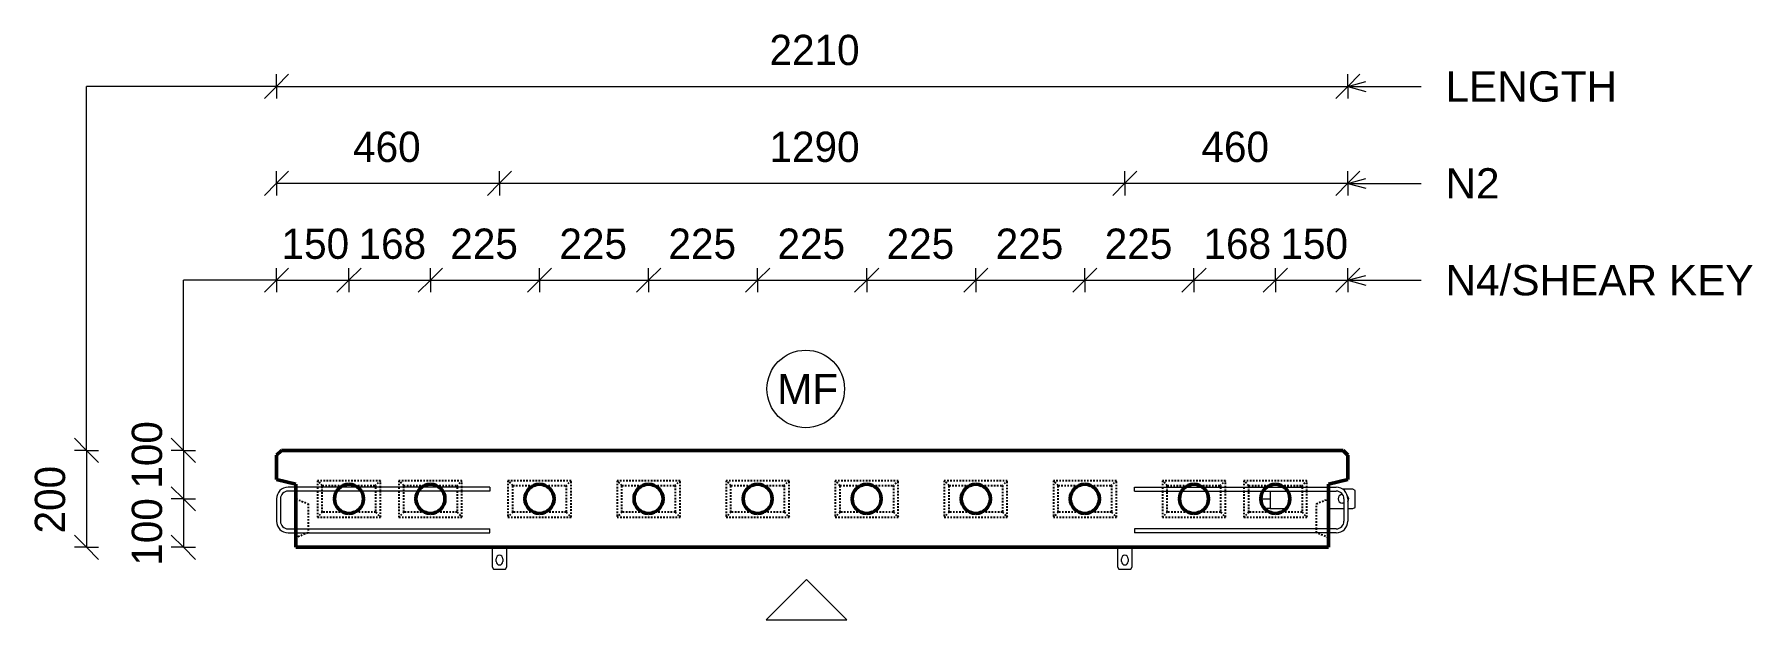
# Model space of a CAD drawing. Header units: millimetres. Extents: x -3238 to 16509, y 1067 to 21350.
# Drawn here: x -3238 to 306, y 20115 to 21324 of the extents above; entities that cross this region are included whole.
import ezdxf

# ---------------------------------------------------------------- set-up
doc = ezdxf.new("R2010")
doc.units = ezdxf.units.MM
doc.linetypes.add('Dash', pattern=[6.36, 3.18, -3.18])
for name, color, linetype, lineweight in [('A-ANNO-DIMS', 211, 'Continuous', 9), ('A-ANNO-DIMS-25', 211, 'Continuous', 9), ('A-DETL-MBND', 5, 'Continuous', 18), ('A-DETL-THIN', 151, 'Continuous', 18), ('A-GENM', 13, 'Continuous', 18), ('A-WALL', 113, 'Continuous', 25), ('A-WALL-HDLN', 110, 'Dash', 25), ('G-ANNO-TEXT', 231, 'Continuous', 9), ('S-RBAR', 171, 'Continuous', 18)]:
    doc.layers.add(name, color=color, linetype=linetype, lineweight=lineweight)
doc.styles.add('Arial', font='arial.ttf', dxfattribs={"height": 62.5})
doc.styles.add('Nirmala UI Semilight', font='NirmalaS.ttf', dxfattribs={"height": 62.5})
doc.dimstyles.new('Arrow_Filled_-_2_5_NI_UI', dxfattribs={"dimscale": 304.8, "dimtxt": 65.460247, "dimasz": 0.164042, "dimexe": 0.082021, "dimexo": 0.0625, "dimgap": 0.082021, "dimtad": 1, "dimdec": 0, "dimzin": 0, "dimdsep": 46, "dimtxsty": 'Nirmala UI Semilight', "dimblk1": 'OBLIQUE', "dimblk2": 'OBLIQUE', "dimsah": 1, "dimcen": 0.09, "dimazin": 0, "dimtfac": 1, "dimtdec": 4, "dimtix": 1, "dimtmove": 0, "dimatfit": 3, "dimfxl": 0.082021, "dimfxlon": 1, "dimtvp": 1, "dimtolj": 1, "dimtzin": 0, "dimarcsym": 2})
doc.dimstyles.new('Arrow_Filled_-_2_5_NI_UI_1', dxfattribs={"dimscale": 304.8, "dimtxt": 65.460247, "dimasz": 0.164042, "dimexe": 0.082021, "dimexo": 0.0625, "dimgap": 0.082021, "dimtad": 1, "dimdec": 0, "dimzin": 0, "dimdsep": 46, "dimtxsty": 'Nirmala UI Semilight', "dimblk1": 'OBLIQUE', "dimblk2": 'OBLIQUE', "dimsah": 1, "dimcen": 0.09, "dimazin": 0, "dimtfac": 1, "dimtdec": 4, "dimtix": 1, "dimtmove": 2, "dimatfit": 3, "dimfxl": 0.082021, "dimfxlon": 1, "dimtvp": 1, "dimtolj": 1, "dimtzin": 0, "dimarcsym": 2})

# ---------------------------------------------------------------- blocks, each defined once
blk = doc.blocks.new('RR spread anchor face based - RR-SA-2_5-150-1876458-Elevation Top')
at = {"layer": 'A-GENM'}
for p, q in [((-1003.5, 20264.6), (-1003.5, 20224.6)), ((-995.5, 20235.1), (-995.5, 20241.1)), ((-981.5, 20241.1), (-981.5, 20235.1)), ((-973.5, 20224.6), (-973.5, 20264.6)), ((-1003.5, 20224.6), (-1001, 20219.6)), ((-1001, 20219.6), (-976, 20219.6)), ((-976, 20219.6), (-973.5, 20224.6))]:
    blk.add_line(p, q, dxfattribs=at)
for centre, start, end in [((-988.5, 20241.1), 0, 180), ((-988.5, 20235.1), 180, 360)]:
    blk.add_arc(centre, 7, start, end, dxfattribs=at)
blk = doc.blocks.new('RR spread anchor face based - RR-SA-3_0-200-1726827-Elevation Top')
at = {"layer": 'A-GENM'}
for p, q in [((-518.5, 20384.6), (-539.4, 20384.6)), ((-513.5, 20382.1), (-518.5, 20384.6)), ((-513.5, 20347.1), (-513.5, 20382.1)), ((-707.9, 20364.6), (-688.5, 20364.6)), ((-688.5, 20380.6), (-688.5, 20364.6)), ((-688.5, 20380.6), (-688.5, 20364.6)), ((-688.5, 20364.6), (-688.5, 20344.6)), ((-688.5, 20364.5), (-688.5, 20344.6)), ((-539.8, 20373.6), (-539.5, 20373.6)), ((-536.5, 20355.6), (-539.8, 20355.6)), ((-518.5, 20344.6), (-513.5, 20347.1)), ((-688.5, 20344.6), (-699.9, 20344.6)), ((-688.5, 20344.6), (-656.2, 20344.6)), ((-568.5, 20344.6), (-536.5, 20344.6)), ((-528.5, 20344.6), (-518.5, 20344.6))]:
    blk.add_line(p, q, dxfattribs=at)
for centre, start, end in [((-539.8, 20364.6), 90, 270), ((-535.8, 20364.6), 325.337, 43.1233)]:
    blk.add_arc(centre, 9, start, end, dxfattribs=at)
blk = doc.blocks.new('DIMBLOCK1-Elevation Top')
at = {"layer": 'A-ANNO-DIMS-25'}
for p, q in [((-2738.5, 20816.1), (-2763.5, 20791.1)), ((-2738.5, 20816.1), (-2713.5, 20841.1)), ((-2738.5, 20816.1), (-2738.5, 20841.1)), ((-2738.5, 20816.1), (-2589, 20816.1)), ((-2738.5, 20816.1), (-2738.5, 20791.1)), ((-2589, 20816.1), (-2614, 20791.1)), ((-2589, 20816.1), (-2564, 20841.1)), ((-2589, 20816.1), (-2589, 20841.1)), ((-2589, 20816.1), (-2589, 20791.1))]:
    blk.add_line(p, q, dxfattribs=at)
at = {"layer": 'A-ANNO-DIMS-25', "color": 0, "insert": (-2728.1, 20922.6), "char_height": 62.5, "width": 154.248, "attachment_point": 1, "line_spacing_factor": 1.142579, "style": 'Nirmala UI Semilight'}
blk.add_mtext('150', dxfattribs=at)
blk = doc.blocks.new('_Oblique')
at = {"color": 0, "linetype": 'ByBlock', "lineweight": -2}
blk.add_line((-0.5, -0.5), (0.5, 0.5), dxfattribs=at)
blk = doc.blocks.new('DIMBLOCK2-Elevation Top')
at = {"layer": 'A-ANNO-DIMS-25'}
for p, q in [((-2589, 20816.1), (-2614, 20791.1)), ((-2589, 20816.1), (-2564, 20841.1)), ((-2589, 20816.1), (-2589, 20841.1)), ((-2589, 20816.1), (-2421, 20816.1)), ((-2589, 20816.1), (-2589, 20791.1)), ((-2421, 20816.1), (-2446, 20791.1)), ((-2421, 20816.1), (-2396, 20841.1)), ((-2421, 20816.1), (-2421, 20841.1)), ((-2421, 20816.1), (-2421, 20791.1))]:
    blk.add_line(p, q, dxfattribs=at)
at = {"layer": 'A-ANNO-DIMS-25', "color": 0, "insert": (-2569.3, 20922.6), "char_height": 62.5, "width": 154.248, "attachment_point": 1, "line_spacing_factor": 1.142579, "style": 'Nirmala UI Semilight'}
blk.add_mtext('168', dxfattribs=at)
blk = doc.blocks.new('DIMBLOCK3-Elevation Top')
at = {"layer": 'A-ANNO-DIMS-25'}
for p, q in [((-2421, 20816.1), (-2446, 20791.1)), ((-2421, 20816.1), (-2396, 20841.1)), ((-2421, 20816.1), (-2421, 20841.1)), ((-2421, 20816.1), (-2196, 20816.1)), ((-2421, 20816.1), (-2421, 20791.1)), ((-2196, 20816.1), (-2221, 20791.1)), ((-2196, 20816.1), (-2171, 20841.1)), ((-2196, 20816.1), (-2196, 20841.1)), ((-2196, 20816.1), (-2196, 20791.1))]:
    blk.add_line(p, q, dxfattribs=at)
at = {"layer": 'A-ANNO-DIMS-25', "color": 0, "insert": (-2380, 20922.6), "char_height": 62.5, "width": 171.387, "attachment_point": 1, "line_spacing_factor": 1.142579, "style": 'Nirmala UI Semilight'}
blk.add_mtext('225', dxfattribs=at)
blk = doc.blocks.new('DIMBLOCK4-Elevation Top')
at = {"layer": 'A-ANNO-DIMS-25'}
for p, q in [((-2196, 20816.1), (-2221, 20791.1)), ((-2196, 20816.1), (-2171, 20841.1)), ((-2196, 20816.1), (-2196, 20841.1)), ((-2196, 20816.1), (-1971, 20816.1)), ((-2196, 20816.1), (-2196, 20791.1)), ((-1971, 20816.1), (-1996, 20791.1)), ((-1971, 20816.1), (-1946, 20841.1)), ((-1971, 20816.1), (-1971, 20841.1)), ((-1971, 20816.1), (-1971, 20791.1))]:
    blk.add_line(p, q, dxfattribs=at)
at = {"layer": 'A-ANNO-DIMS-25', "color": 0, "insert": (-2155, 20922.6), "char_height": 62.5, "width": 171.387, "attachment_point": 1, "line_spacing_factor": 1.142579, "style": 'Nirmala UI Semilight'}
blk.add_mtext('225', dxfattribs=at)
blk = doc.blocks.new('DIMBLOCK5-Elevation Top')
at = {"layer": 'A-ANNO-DIMS-25'}
for p, q in [((-1971, 20816.1), (-1996, 20791.1)), ((-1971, 20816.1), (-1946, 20841.1)), ((-1971, 20816.1), (-1971, 20841.1)), ((-1971, 20816.1), (-1746, 20816.1)), ((-1971, 20816.1), (-1971, 20791.1)), ((-1746, 20816.1), (-1771, 20791.1)), ((-1746, 20816.1), (-1721, 20841.1)), ((-1746, 20816.1), (-1746, 20841.1)), ((-1746, 20816.1), (-1746, 20791.1))]:
    blk.add_line(p, q, dxfattribs=at)
at = {"layer": 'A-ANNO-DIMS-25', "color": 0, "insert": (-1930, 20922.6), "char_height": 62.5, "width": 171.387, "attachment_point": 1, "line_spacing_factor": 1.142579, "style": 'Nirmala UI Semilight'}
blk.add_mtext('225', dxfattribs=at)
blk = doc.blocks.new('DIMBLOCK6-Elevation Top')
at = {"layer": 'A-ANNO-DIMS-25'}
for p, q in [((-1746, 20816.1), (-1771, 20791.1)), ((-1746, 20816.1), (-1721, 20841.1)), ((-1746, 20816.1), (-1746, 20841.1)), ((-1746, 20816.1), (-1521, 20816.1)), ((-1746, 20816.1), (-1746, 20791.1)), ((-1521, 20816.1), (-1546, 20791.1)), ((-1521, 20816.1), (-1496, 20841.1)), ((-1521, 20816.1), (-1521, 20841.1)), ((-1521, 20816.1), (-1521, 20791.1))]:
    blk.add_line(p, q, dxfattribs=at)
at = {"layer": 'A-ANNO-DIMS-25', "color": 0, "insert": (-1705, 20922.6), "char_height": 62.5, "width": 171.387, "attachment_point": 1, "line_spacing_factor": 1.142579, "style": 'Nirmala UI Semilight'}
blk.add_mtext('225', dxfattribs=at)
blk = doc.blocks.new('DIMBLOCK7-Elevation Top')
at = {"layer": 'A-ANNO-DIMS-25'}
for p, q in [((-1521, 20816.1), (-1546, 20791.1)), ((-1521, 20816.1), (-1496, 20841.1)), ((-1521, 20816.1), (-1521, 20841.1)), ((-1521, 20816.1), (-1296, 20816.1)), ((-1521, 20816.1), (-1521, 20791.1)), ((-1296, 20816.1), (-1321, 20791.1)), ((-1296, 20816.1), (-1271, 20841.1)), ((-1296, 20816.1), (-1296, 20841.1)), ((-1296, 20816.1), (-1296, 20791.1))]:
    blk.add_line(p, q, dxfattribs=at)
at = {"layer": 'A-ANNO-DIMS-25', "color": 0, "insert": (-1480, 20922.6), "char_height": 62.5, "width": 171.387, "attachment_point": 1, "line_spacing_factor": 1.142579, "style": 'Nirmala UI Semilight'}
blk.add_mtext('225', dxfattribs=at)
blk = doc.blocks.new('DIMBLOCK8-Elevation Top')
at = {"layer": 'A-ANNO-DIMS-25'}
for p, q in [((-1296, 20816.1), (-1321, 20791.1)), ((-1296, 20816.1), (-1271, 20841.1)), ((-1296, 20816.1), (-1296, 20841.1)), ((-1296, 20816.1), (-1071, 20816.1)), ((-1296, 20816.1), (-1296, 20791.1)), ((-1071, 20816.1), (-1096, 20791.1)), ((-1071, 20816.1), (-1046, 20841.1)), ((-1071, 20816.1), (-1071, 20841.1)), ((-1071, 20816.1), (-1071, 20791.1))]:
    blk.add_line(p, q, dxfattribs=at)
at = {"layer": 'A-ANNO-DIMS-25', "color": 0, "insert": (-1255, 20922.6), "char_height": 62.5, "width": 171.387, "attachment_point": 1, "line_spacing_factor": 1.142579, "style": 'Nirmala UI Semilight'}
blk.add_mtext('225', dxfattribs=at)
blk = doc.blocks.new('DIMBLOCK9-Elevation Top')
at = {"layer": 'A-ANNO-DIMS-25'}
for p, q in [((-1071, 20816.1), (-1096, 20791.1)), ((-1071, 20816.1), (-1046, 20841.1)), ((-1071, 20816.1), (-1071, 20841.1)), ((-1071, 20816.1), (-846, 20816.1)), ((-1071, 20816.1), (-1071, 20791.1)), ((-846, 20816.1), (-871, 20791.1)), ((-846, 20816.1), (-821, 20841.1)), ((-846, 20816.1), (-846, 20841.1)), ((-846, 20816.1), (-846, 20791.1))]:
    blk.add_line(p, q, dxfattribs=at)
at = {"layer": 'A-ANNO-DIMS-25', "color": 0, "insert": (-1030, 20922.6), "char_height": 62.5, "width": 171.387, "attachment_point": 1, "line_spacing_factor": 1.142579, "style": 'Nirmala UI Semilight'}
blk.add_mtext('225', dxfattribs=at)
blk = doc.blocks.new('DIMBLOCK10-Elevation Top')
at = {"layer": 'A-ANNO-DIMS-25'}
for p, q in [((-846, 20816.1), (-871, 20791.1)), ((-846, 20816.1), (-821, 20841.1)), ((-846, 20816.1), (-846, 20841.1)), ((-846, 20816.1), (-678, 20816.1)), ((-846, 20816.1), (-846, 20791.1)), ((-678, 20816.1), (-703, 20791.1)), ((-678, 20816.1), (-653, 20841.1)), ((-678, 20816.1), (-678, 20841.1)), ((-678, 20816.1), (-678, 20791.1))]:
    blk.add_line(p, q, dxfattribs=at)
at = {"layer": 'A-ANNO-DIMS-25', "color": 0, "insert": (-826.3, 20922.6), "char_height": 62.5, "width": 154.248, "attachment_point": 1, "line_spacing_factor": 1.142579, "style": 'Nirmala UI Semilight'}
blk.add_mtext('168', dxfattribs=at)
blk = doc.blocks.new('DIMBLOCK11-Elevation Top')
at = {"layer": 'A-ANNO-DIMS-25'}
for p, q in [((-678, 20816.1), (-703, 20791.1)), ((-678, 20816.1), (-653, 20841.1)), ((-678, 20816.1), (-678, 20841.1)), ((-678, 20816.1), (-528.5, 20816.1)), ((-678, 20816.1), (-678, 20791.1)), ((-528.5, 20816.1), (-553.5, 20791.1)), ((-528.5, 20816.1), (-503.5, 20841.1)), ((-528.5, 20816.1), (-528.5, 20841.1)), ((-528.5, 20816.1), (-528.5, 20791.1))]:
    blk.add_line(p, q, dxfattribs=at)
at = {"layer": 'A-ANNO-DIMS-25', "color": 0, "insert": (-667.6, 20922.6), "char_height": 62.5, "width": 154.248, "attachment_point": 1, "line_spacing_factor": 1.142579, "style": 'Nirmala UI Semilight'}
blk.add_mtext('150', dxfattribs=at)
blk = doc.blocks.new('DIMBLOCK12-Elevation Top')
at = {"layer": 'A-ANNO-DIMS-25'}
for p, q in [((-2738.5, 21016.1), (-2713.5, 21041.1)), ((-2738.5, 21016.1), (-2738.5, 21041.1)), ((-2278.5, 21016.1), (-2253.5, 21041.1)), ((-2278.5, 21016.1), (-2278.5, 21041.1)), ((-2738.5, 21016.1), (-2763.5, 20991.1)), ((-2738.5, 21016.1), (-2278.5, 21016.1)), ((-2738.5, 21016.1), (-2738.5, 20991.1)), ((-2278.5, 21016.1), (-2303.5, 20991.1)), ((-2278.5, 21016.1), (-2278.5, 20991.1))]:
    blk.add_line(p, q, dxfattribs=at)
at = {"layer": 'A-ANNO-DIMS-25', "color": 0, "insert": (-2580.6, 21122.6), "char_height": 62.5, "width": 172.815, "attachment_point": 1, "line_spacing_factor": 1.142579, "style": 'Nirmala UI Semilight'}
blk.add_mtext('460', dxfattribs=at)
blk = doc.blocks.new('DIMBLOCK13-Elevation Top')
at = {"layer": 'A-ANNO-DIMS-25'}
for p, q in [((-2278.5, 21016.1), (-2253.5, 21041.1)), ((-2278.5, 21016.1), (-2278.5, 21041.1)), ((-988.5, 21016.1), (-963.5, 21041.1)), ((-988.5, 21016.1), (-988.5, 21041.1)), ((-2278.5, 21016.1), (-2303.5, 20991.1)), ((-2278.5, 21016.1), (-988.5, 21016.1)), ((-2278.5, 21016.1), (-2278.5, 20991.1)), ((-988.5, 21016.1), (-1013.5, 20991.1)), ((-988.5, 21016.1), (-988.5, 20991.1))]:
    blk.add_line(p, q, dxfattribs=at)
at = {"layer": 'A-ANNO-DIMS-25', "color": 0, "insert": (-1721.6, 21122.6), "char_height": 62.5, "width": 211.377, "attachment_point": 1, "line_spacing_factor": 1.142579, "style": 'Nirmala UI Semilight'}
blk.add_mtext('1290', dxfattribs=at)
blk = doc.blocks.new('DIMBLOCK14-Elevation Top')
at = {"layer": 'A-ANNO-DIMS-25'}
for p, q in [((-988.5, 21016.1), (-963.5, 21041.1)), ((-988.5, 21016.1), (-988.5, 21041.1)), ((-528.5, 21016.1), (-503.5, 21041.1)), ((-528.5, 21016.1), (-528.5, 21041.1)), ((-988.5, 21016.1), (-1013.5, 20991.1)), ((-988.5, 21016.1), (-528.5, 21016.1)), ((-988.5, 21016.1), (-988.5, 20991.1)), ((-528.5, 21016.1), (-553.5, 20991.1)), ((-528.5, 21016.1), (-528.5, 20991.1))]:
    blk.add_line(p, q, dxfattribs=at)
at = {"layer": 'A-ANNO-DIMS-25', "color": 0, "insert": (-830.6, 21122.6), "char_height": 62.5, "width": 172.815, "attachment_point": 1, "line_spacing_factor": 1.142579, "style": 'Nirmala UI Semilight'}
blk.add_mtext('460', dxfattribs=at)
blk = doc.blocks.new('DIMBLOCK15-Elevation Top')
at = {"layer": 'A-ANNO-DIMS-25'}
for p, q in [((-2738.5, 21216.1), (-2713.5, 21241.1)), ((-2738.5, 21216.1), (-2738.5, 21241.1)), ((-528.5, 21216.1), (-503.5, 21241.1)), ((-528.5, 21216.1), (-528.5, 21241.1)), ((-2738.5, 21216.1), (-2763.5, 21191.1)), ((-2738.5, 21216.1), (-528.5, 21216.1)), ((-2738.5, 21216.1), (-2738.5, 21191.1)), ((-528.5, 21216.1), (-553.5, 21191.1)), ((-528.5, 21216.1), (-528.5, 21191.1))]:
    blk.add_line(p, q, dxfattribs=at)
at = {"layer": 'A-ANNO-DIMS-25', "color": 0, "insert": (-1721.6, 21322.6), "char_height": 62.5, "width": 211.377, "attachment_point": 1, "line_spacing_factor": 1.142579, "style": 'Nirmala UI Semilight'}
blk.add_mtext('2210', dxfattribs=at)
blk = doc.blocks.new('DIMBLOCK16-Elevation Top')
at = {"layer": 'A-ANNO-DIMS-25'}
for p, q in [((-2930.5, 20464.6), (-2955.5, 20489.6)), ((-2930.5, 20464.6), (-2955.5, 20464.6)), ((-2930.5, 20464.6), (-2930.5, 20364.6)), ((-2930.5, 20464.6), (-2905.5, 20439.6)), ((-2930.5, 20464.6), (-2905.5, 20464.6)), ((-2930.5, 20364.6), (-2955.5, 20389.6)), ((-2930.5, 20364.6), (-2955.5, 20364.6)), ((-2930.5, 20364.6), (-2905.5, 20339.6)), ((-2930.5, 20364.6), (-2905.5, 20364.6))]:
    blk.add_line(p, q, dxfattribs=at)
at = {"layer": 'A-ANNO-DIMS-25', "color": 0, "insert": (-3037.1, 20385.6), "char_height": 62.5, "width": 154.248, "attachment_point": 1, "rotation": 90, "line_spacing_factor": 1.142579, "style": 'Nirmala UI Semilight'}
blk.add_mtext('100', dxfattribs=at)
blk = doc.blocks.new('DIMBLOCK17-Elevation Top')
at = {"layer": 'A-ANNO-DIMS-25'}
for p, q in [((-2930.5, 20364.6), (-2955.5, 20389.6)), ((-2930.5, 20364.6), (-2955.5, 20364.6)), ((-2930.5, 20364.6), (-2930.5, 20264.6)), ((-2930.5, 20364.6), (-2905.5, 20339.6)), ((-2930.5, 20364.6), (-2905.5, 20364.6)), ((-2930.5, 20264.6), (-2955.5, 20289.6)), ((-2930.5, 20264.6), (-2955.5, 20264.6)), ((-2930.5, 20264.6), (-2905.5, 20239.6)), ((-2930.5, 20264.6), (-2905.5, 20264.6))]:
    blk.add_line(p, q, dxfattribs=at)
at = {"layer": 'A-ANNO-DIMS-25', "color": 0, "insert": (-3037.1, 20226.6), "char_height": 62.5, "width": 154.248, "attachment_point": 1, "rotation": 90, "line_spacing_factor": 1.142579, "style": 'Nirmala UI Semilight'}
blk.add_mtext('100', dxfattribs=at)
blk = doc.blocks.new('DIMBLOCK18-Elevation Top')
at = {"layer": 'A-ANNO-DIMS-25'}
for p, q in [((-3130.5, 20464.6), (-3155.5, 20489.6)), ((-3130.5, 20464.6), (-3155.5, 20464.6)), ((-3130.5, 20464.6), (-3130.5, 20264.6)), ((-3130.5, 20464.6), (-3105.5, 20439.6)), ((-3130.5, 20464.6), (-3105.5, 20464.6)), ((-3130.5, 20264.6), (-3155.5, 20289.6)), ((-3130.5, 20264.6), (-3155.5, 20264.6)), ((-3130.5, 20264.6), (-3105.5, 20239.6)), ((-3130.5, 20264.6), (-3105.5, 20264.6))]:
    blk.add_line(p, q, dxfattribs=at)
at = {"layer": 'A-ANNO-DIMS-25', "color": 0, "insert": (-3237.1, 20293.2), "char_height": 62.5, "width": 171.387, "attachment_point": 1, "rotation": 90, "line_spacing_factor": 1.142579, "style": 'Nirmala UI Semilight'}
blk.add_mtext('200', dxfattribs=at)

msp = doc.modelspace()

# ---------------------------------------------------------------- linework, layer by layer
at = {"layer": 'A-DETL-MBND'}
for p, q in [((-3130.5, 20464.6), (-3130.5, 21216.1)), ((-2738.5, 21216.1), (-3130.5, 21216.1)), ((-2930.5, 20464.6), (-2930.5, 20816.1)), ((-2738.5, 20816.1), (-2930.5, 20816.1))]:
    msp.add_line(p, q, dxfattribs=at)
at = {"layer": 'A-DETL-THIN'}
for p, q in [((-1645.3, 20198.4), (-1728.4, 20115.2)), ((-1562.1, 20115.2), (-1645.3, 20198.4)), ((-1728.4, 20115.2), (-1562.1, 20115.2))]:
    msp.add_line(p, q, dxfattribs=at)
msp.add_circle((-1646.8, 20591.5), 80, dxfattribs=at)
at = {"layer": 'A-WALL', "lineweight": 50}
for p, q in [((-2728.5, 20464.6), (-2738.5, 20454.6)), ((-2738.5, 20454.6), (-2738.5, 20404.6)), ((-538.5, 20464.6), (-2728.5, 20464.6)), ((-528.5, 20454.6), (-538.5, 20464.6)), ((-528.5, 20404.6), (-528.5, 20454.6)), ((-2738.5, 20404.6), (-2698.5, 20394.6)), ((-2698.5, 20394.6), (-2698.5, 20264.6)), ((-568.5, 20394.6), (-528.5, 20404.6)), ((-568.5, 20264.6), (-568.5, 20394.6)), ((-2698.5, 20264.6), (-568.5, 20264.6))]:
    msp.add_line(p, q, dxfattribs=at)
for centre, start, end in [((-2589, 20364.6), 90, 270), ((-2589, 20364.6), 270, 90), ((-2421, 20364.6), 90, 270), ((-2421, 20364.6), 270, 90), ((-2196, 20364.6), 90, 270), ((-2196, 20364.6), 270, 90), ((-1971, 20364.6), 90, 270), ((-1971, 20364.6), 270, 90), ((-1746, 20364.6), 90, 270), ((-1746, 20364.6), 270, 90), ((-1521, 20364.6), 90, 270), ((-1521, 20364.6), 270, 90), ((-1296, 20364.6), 90, 270), ((-1296, 20364.6), 270, 90), ((-1071, 20364.6), 90, 270), ((-1071, 20364.6), 270, 90), ((-846, 20364.6), 90, 270), ((-846, 20364.6), 270, 90), ((-678, 20364.6), 90, 270), ((-678, 20364.6), 270, 90)]:
    msp.add_arc(centre, 30, start, end, dxfattribs=at)
at = {"layer": 'A-WALL-HDLN'}
for p, q in [((-2524, 20402.1), (-2654, 20402.1)), ((-2654, 20402.1), (-2654, 20388.6)), ((-2644, 20392.1), (-2654, 20402.1)), ((-2654, 20388.5), (-2654, 20380.6)), ((-2644, 20392.1), (-2601, 20392.1)), ((-2644, 20388.6), (-2644, 20392.1)), ((-2644, 20380.6), (-2644, 20388.5)), ((-2577.1, 20392.1), (-2534, 20392.1)), ((-2524, 20402.1), (-2534, 20392.1)), ((-2534, 20392.1), (-2534, 20388.6)), ((-2534, 20388.5), (-2534, 20380.6)), ((-2524, 20388.6), (-2524, 20402.1)), ((-2524, 20380.6), (-2524, 20388.5)), ((-2356, 20402.1), (-2486, 20402.1)), ((-2486, 20402.1), (-2486, 20388.6)), ((-2476, 20392.1), (-2486, 20402.1)), ((-2486, 20388.5), (-2486, 20380.6)), ((-2476, 20392.1), (-2433, 20392.1)), ((-2476, 20388.6), (-2476, 20392.1)), ((-2476, 20380.6), (-2476, 20388.5)), ((-2409.1, 20392.1), (-2366, 20392.1)), ((-2356, 20402.1), (-2366, 20392.1)), ((-2366, 20392.1), (-2366, 20388.6)), ((-2366, 20388.5), (-2366, 20380.6)), ((-2356, 20388.6), (-2356, 20402.1)), ((-2356, 20380.6), (-2356, 20388.5)), ((-2131, 20402.1), (-2261, 20402.1)), ((-2261, 20402.1), (-2261, 20327.1)), ((-2251, 20392.1), (-2261, 20402.1)), ((-2251, 20392.1), (-2208, 20392.1)), ((-2251, 20337.1), (-2251, 20392.1)), ((-2184.1, 20392.1), (-2141, 20392.1)), ((-2131, 20402.1), (-2141, 20392.1)), ((-2141, 20392.1), (-2141, 20337.1)), ((-2131, 20327.1), (-2131, 20402.1)), ((-1906, 20402.1), (-2036, 20402.1)), ((-2036, 20402.1), (-2036, 20327.1)), ((-2026, 20392.1), (-2036, 20402.1)), ((-2026, 20392.1), (-1983, 20392.1)), ((-2026, 20337.1), (-2026, 20392.1)), ((-1959.1, 20392.1), (-1916, 20392.1)), ((-1906, 20402.1), (-1916, 20392.1)), ((-1916, 20392.1), (-1916, 20337.1)), ((-1906, 20327.1), (-1906, 20402.1)), ((-1681, 20402.1), (-1811, 20402.1)), ((-1811, 20402.1), (-1811, 20327.1)), ((-1801, 20392.1), (-1811, 20402.1)), ((-1801, 20392.1), (-1758, 20392.1)), ((-1801, 20337.1), (-1801, 20392.1)), ((-1734.1, 20392.1), (-1691, 20392.1)), ((-1681, 20402.1), (-1691, 20392.1)), ((-1691, 20392.1), (-1691, 20337.1)), ((-1681, 20327.1), (-1681, 20402.1)), ((-1456, 20402.1), (-1586, 20402.1)), ((-1586, 20402.1), (-1586, 20327.1)), ((-1576, 20392.1), (-1586, 20402.1)), ((-1576, 20392.1), (-1533, 20392.1)), ((-1576, 20337.1), (-1576, 20392.1)), ((-1509.1, 20392.1), (-1466, 20392.1)), ((-1456, 20402.1), (-1466, 20392.1)), ((-1466, 20392.1), (-1466, 20337.1)), ((-1456, 20327.1), (-1456, 20402.1)), ((-1231, 20402.1), (-1361, 20402.1)), ((-1361, 20402.1), (-1361, 20327.1)), ((-1351, 20392.1), (-1361, 20402.1)), ((-1351, 20392.1), (-1308, 20392.1)), ((-1351, 20337.1), (-1351, 20392.1)), ((-1284.1, 20392.1), (-1241, 20392.1)), ((-1231, 20402.1), (-1241, 20392.1)), ((-1241, 20392.1), (-1241, 20337.1)), ((-1231, 20327.1), (-1231, 20402.1)), ((-1006, 20402.1), (-1136, 20402.1)), ((-1136, 20402.1), (-1136, 20327.1)), ((-1126, 20392.1), (-1136, 20402.1)), ((-1126, 20392.1), (-1083, 20392.1)), ((-1126, 20337.1), (-1126, 20392.1)), ((-1059.1, 20392.1), (-1016, 20392.1)), ((-1006, 20402.1), (-1016, 20392.1)), ((-1016, 20392.1), (-1016, 20337.1)), ((-1006, 20327.1), (-1006, 20402.1)), ((-781, 20402.1), (-911, 20402.1)), ((-911, 20402.1), (-911, 20388.6)), ((-901, 20392.1), (-911, 20402.1)), ((-911, 20388.5), (-911, 20380.6)), ((-901, 20392.1), (-858, 20392.1)), ((-901, 20388.6), (-901, 20392.1)), ((-901, 20380.6), (-901, 20388.5)), ((-834.1, 20392.1), (-791, 20392.1)), ((-781, 20402.1), (-791, 20392.1)), ((-791, 20392.1), (-791, 20388.6)), ((-791, 20388.5), (-791, 20380.6)), ((-781, 20388.6), (-781, 20402.1)), ((-781, 20380.6), (-781, 20388.5)), ((-613, 20402.1), (-743, 20402.1)), ((-743, 20402.1), (-743, 20388.6)), ((-733, 20392.1), (-743, 20402.1)), ((-743, 20388.5), (-743, 20380.6)), ((-733, 20392.1), (-690, 20392.1)), ((-733, 20388.6), (-733, 20392.1)), ((-733, 20380.6), (-733, 20388.5)), ((-666.1, 20392.1), (-623, 20392.1)), ((-613, 20402.1), (-623, 20392.1)), ((-623, 20392.1), (-623, 20388.6)), ((-623, 20388.5), (-623, 20380.6)), ((-613, 20388.6), (-613, 20402.1)), ((-613, 20380.6), (-613, 20388.5)), ((-2698.5, 20364.6), (-2673.5, 20354.6)), ((-2673.5, 20354.6), (-2673.5, 20302.6)), ((-2654, 20380.5), (-2654, 20327.1)), ((-2644, 20337.1), (-2644, 20380.5)), ((-2534, 20380.5), (-2534, 20337.1)), ((-2524, 20327.1), (-2524, 20380.5)), ((-2486, 20380.5), (-2486, 20327.1)), ((-2476, 20337.1), (-2476, 20380.5)), ((-2366, 20380.5), (-2366, 20337.1)), ((-2356, 20327.1), (-2356, 20380.5)), ((-911, 20380.5), (-911, 20327.1)), ((-901, 20337.1), (-901, 20380.5)), ((-791, 20380.5), (-791, 20337.1)), ((-781, 20327.1), (-781, 20380.5)), ((-743, 20380.5), (-743, 20327.1)), ((-733, 20337.1), (-733, 20380.5)), ((-623, 20380.5), (-623, 20337.1)), ((-613, 20327.1), (-613, 20380.5)), ((-593.5, 20354.6), (-568.6, 20364.5)), ((-593.5, 20302.6), (-593.5, 20354.6)), ((-2644, 20337.1), (-2654, 20327.1)), ((-2654, 20327.1), (-2524, 20327.1)), ((-2601, 20337.1), (-2644, 20337.1)), ((-2534, 20337.1), (-2577.1, 20337.1)), ((-2534, 20337.1), (-2524, 20327.1)), ((-2476, 20337.1), (-2486, 20327.1)), ((-2486, 20327.1), (-2356, 20327.1)), ((-2433, 20337.1), (-2476, 20337.1)), ((-2366, 20337.1), (-2409.1, 20337.1)), ((-2366, 20337.1), (-2356, 20327.1)), ((-2251, 20337.1), (-2261, 20327.1)), ((-2261, 20327.1), (-2131, 20327.1)), ((-2208, 20337.1), (-2251, 20337.1)), ((-2141, 20337.1), (-2184.1, 20337.1)), ((-2141, 20337.1), (-2131, 20327.1)), ((-2026, 20337.1), (-2036, 20327.1)), ((-2036, 20327.1), (-1906, 20327.1)), ((-1983, 20337.1), (-2026, 20337.1)), ((-1916, 20337.1), (-1959.1, 20337.1)), ((-1916, 20337.1), (-1906, 20327.1)), ((-1801, 20337.1), (-1811, 20327.1)), ((-1811, 20327.1), (-1681, 20327.1)), ((-1758, 20337.1), (-1801, 20337.1)), ((-1691, 20337.1), (-1734.1, 20337.1)), ((-1691, 20337.1), (-1681, 20327.1)), ((-1576, 20337.1), (-1586, 20327.1)), ((-1586, 20327.1), (-1456, 20327.1)), ((-1533, 20337.1), (-1576, 20337.1)), ((-1466, 20337.1), (-1509.1, 20337.1)), ((-1466, 20337.1), (-1456, 20327.1)), ((-1351, 20337.1), (-1361, 20327.1)), ((-1361, 20327.1), (-1231, 20327.1)), ((-1308, 20337.1), (-1351, 20337.1)), ((-1241, 20337.1), (-1284.1, 20337.1)), ((-1241, 20337.1), (-1231, 20327.1)), ((-1126, 20337.1), (-1136, 20327.1)), ((-1136, 20327.1), (-1006, 20327.1)), ((-1083, 20337.1), (-1126, 20337.1)), ((-1016, 20337.1), (-1059.1, 20337.1)), ((-1016, 20337.1), (-1006, 20327.1)), ((-901, 20337.1), (-911, 20327.1)), ((-911, 20327.1), (-781, 20327.1)), ((-858, 20337.1), (-901, 20337.1)), ((-791, 20337.1), (-834.1, 20337.1)), ((-791, 20337.1), (-781, 20327.1)), ((-733, 20337.1), (-743, 20327.1)), ((-743, 20327.1), (-613, 20327.1)), ((-690, 20337.1), (-733, 20337.1)), ((-623, 20337.1), (-666.1, 20337.1)), ((-623, 20337.1), (-613, 20327.1)), ((-2673.7, 20294.5), (-2698.5, 20284.6)), ((-2673.5, 20302.5), (-2673.5, 20294.6)), ((-593.5, 20294.6), (-593.5, 20302.5)), ((-568.6, 20284.6), (-593.4, 20294.5))]:
    msp.add_line(p, q, dxfattribs=at)
at = {"layer": 'G-ANNO-TEXT', "color": 10}
for p, q in [((-528.7, 21215.9), (-491.2, 21226)), ((-528.7, 21215.9), (-491.2, 21205.9)), ((-528.7, 21215.9), (-377.2, 21215.9)), ((-528.7, 21015.9), (-491.2, 21026)), ((-528.7, 21015.9), (-491.2, 21005.9)), ((-528.7, 21015.9), (-377.2, 21015.9)), ((-528.7, 20815.9), (-491.2, 20826)), ((-528.7, 20815.9), (-491.2, 20805.9)), ((-528.7, 20815.9), (-377.2, 20815.9))]:
    msp.add_line(p, q, dxfattribs=at)
at = {"layer": 'S-RBAR'}
for p, q in [((-2298.5, 20388.6), (-2714.5, 20388.6)), ((-2298.5, 20388.6), (-2298.5, 20380.6)), ((-968.5, 20388.6), (-552.5, 20388.6)), ((-968.5, 20380.6), (-968.5, 20388.6)), ((-2738.5, 20364.6), (-2738.5, 20318.6)), ((-2730.5, 20364.6), (-2730.5, 20318.6)), ((-2298.5, 20380.6), (-2714.5, 20380.6)), ((-968.5, 20380.6), (-552.5, 20380.6)), ((-536.5, 20364.6), (-536.5, 20318.6)), ((-528.5, 20364.6), (-528.5, 20318.6)), ((-2714.5, 20302.6), (-2298.5, 20302.6)), ((-2714.5, 20294.6), (-2298.5, 20294.6)), ((-2298.5, 20294.6), (-2298.5, 20302.6)), ((-552.5, 20302.6), (-968.5, 20302.6)), ((-968.5, 20302.6), (-968.5, 20294.6)), ((-552.5, 20294.6), (-968.5, 20294.6))]:
    msp.add_line(p, q, dxfattribs=at)
for centre, radius, start, end in [((-2714.5, 20364.6), 24, 90, 180), ((-552.5, 20364.6), 24, 360, 90), ((-2714.5, 20364.6), 16, 90, 180), ((-552.5, 20364.6), 16, 360, 90), ((-2714.5, 20318.6), 24, 180, 270), ((-2714.5, 20318.6), 16, 180, 270), ((-552.5, 20318.6), 16, 270, 360), ((-552.5, 20318.6), 24, 270, 0)]:
    msp.add_arc(centre, radius, start, end, dxfattribs=at)

# ---------------------------------------------------------------- block references
at = {"layer": 'A-GENM'}
for name, p in [('RR spread anchor face based - RR-SA-3_0-200-1726827-Elevation Top', (0, 0)), ('RR spread anchor face based - RR-SA-2_5-150-1876458-Elevation Top', (-1290, 0)), ('RR spread anchor face based - RR-SA-2_5-150-1876458-Elevation Top', (0, 0))]:
    msp.add_blockref(name, p, dxfattribs=at)

# ---------------------------------------------------------------- texts
at = {"layer": 'G-ANNO-TEXT', "color": 7, "char_height": 62.5, "attachment_point": 1, "style": 'Arial'}
for s, insert, width in [('LENGTH', (-327.2, 21247.2), 428.903), ('N2', (-327.2, 21047.2), 134.283), ('N4/SHEAR KEY', (-327.2, 20847.2), 767.616), ('MF', (-1705.9, 20622.6), 150.316)]:
    msp.add_mtext(s, dxfattribs=dict(at, insert=insert, width=width))

# ---------------------------------------------------------------- dimensions: what is measured, and where the dimension line sits
at = {"layer": 'A-ANNO-DIMS'}
for base, p1, p2, override, picture, middle in [((-528.5, 21216.1), (-2738.5, 21191.1), (-528.5, 21191.1), {"dimpost": '<>', "dimfxl": 2210}, 'DIMBLOCK15-Elevation Top', (-1633.5, 21273.6)), ((-2278.5, 21016.1), (-2738.5, 20991.1), (-2278.5, 20991.1), {"dimpost": '<>', "dimfxl": 460}, 'DIMBLOCK12-Elevation Top', (-2508.5, 21073.4)), ((-988.5, 21016.1), (-2278.5, 20991.1), (-988.5, 20991.1), {"dimpost": '<>', "dimfxl": 1290}, 'DIMBLOCK13-Elevation Top', (-1633.5, 21073.6)), ((-528.5, 21016.1), (-988.5, 20991.1), (-528.5, 20991.1), {"dimpost": '<>', "dimfxl": 460}, 'DIMBLOCK14-Elevation Top', (-758.5, 21073.4)), ((-2589.0461066, 20816.0899991), (-2738.5461066, 20791.0899991), (-2589.0461066, 20791.0899991), {"dimpost": '<>', "dimfxl": 149.5}, 'DIMBLOCK1-Elevation Top', (-2663.7961066, 20873.5603618)), ((-2421, 20816.1), (-2589, 20791.1), (-2421, 20791.1), {"dimpost": '<>', "dimfxl": 168}, 'DIMBLOCK2-Elevation Top', (-2505, 20873.6)), ((-2196, 20816.1), (-2421, 20791.1), (-2196, 20791.1), {"dimpost": '<>', "dimfxl": 225}, 'DIMBLOCK3-Elevation Top', (-2308.5, 20873.4)), ((-1971, 20816.1), (-2196, 20791.1), (-1971, 20791.1), {"dimpost": '<>', "dimfxl": 225}, 'DIMBLOCK4-Elevation Top', (-2083.5, 20873.4)), ((-1746, 20816.1), (-1971, 20791.1), (-1746, 20791.1), {"dimpost": '<>', "dimfxl": 225}, 'DIMBLOCK5-Elevation Top', (-1858.5, 20873.4)), ((-1521, 20816.1), (-1746, 20791.1), (-1521, 20791.1), {"dimpost": '<>', "dimfxl": 225}, 'DIMBLOCK6-Elevation Top', (-1633.5, 20873.4)), ((-1296, 20816.1), (-1521, 20791.1), (-1296, 20791.1), {"dimpost": '<>', "dimfxl": 225}, 'DIMBLOCK7-Elevation Top', (-1408.5, 20873.4)), ((-1071, 20816.1), (-1296, 20791.1), (-1071, 20791.1), {"dimpost": '<>', "dimfxl": 225}, 'DIMBLOCK8-Elevation Top', (-1183.5, 20873.4)), ((-846, 20816.1), (-1071, 20791.1), (-846, 20791.1), {"dimpost": '<>', "dimfxl": 225}, 'DIMBLOCK9-Elevation Top', (-958.5, 20873.4)), ((-678, 20816.1), (-846, 20791.1), (-678, 20791.1), {"dimpost": '<>', "dimfxl": 168}, 'DIMBLOCK10-Elevation Top', (-762, 20873.6)), ((-528.5461066, 20816.0899991), (-678.0461066, 20791.0899991), (-528.5461066, 20791.0899991), {"dimpost": '<>', "dimfxl": 149.5}, 'DIMBLOCK11-Elevation Top', (-603.2961066, 20873.5603618))]:
    dim = msp.add_linear_dim(base=base, p1=p1, p2=p2, dimstyle='Arrow_Filled_-_2_5_NI_UI', override=override, dxfattribs=at)
    dim.commit()
    dim.dimension.update_dxf_attribs({"geometry": picture, "text_midpoint": middle})
for base, p1, p2, picture, middle in [((-2930.5, 20364.6), (-2905.5, 20464.6), (-2905.5, 20364.6), 'DIMBLOCK16-Elevation Top', (-2995.4, 20462.8)), ((-2930.5, 20264.6), (-2905.5, 20364.6), (-2905.5, 20264.6), 'DIMBLOCK17-Elevation Top', (-2995.4, 20303.8))]:
    dim = msp.add_linear_dim(base=base, p1=p1, p2=p2, angle=90, dimstyle='Arrow_Filled_-_2_5_NI_UI_1', override={"dimpost": '<>', "dimfxl": 100}, dxfattribs=at)
    dim.commit()
    dim.dimension.update_dxf_attribs({"geometry": picture, "text_midpoint": middle, "dimtype": 160, "text_rotation": 90})
dim = msp.add_linear_dim(base=(-3130.5, 20264.6), p1=(-3105.5, 20464.6), p2=(-3105.5, 20264.6), angle=90, dimstyle='Arrow_Filled_-_2_5_NI_UI', override={"dimpost": '<>', "dimfxl": 200}, dxfattribs=at)
dim.commit()
dim.dimension.update_dxf_attribs({"geometry": 'DIMBLOCK18-Elevation Top', "text_midpoint": (-3187.8, 20364.6)})

doc.saveas('drawing.dxf')
